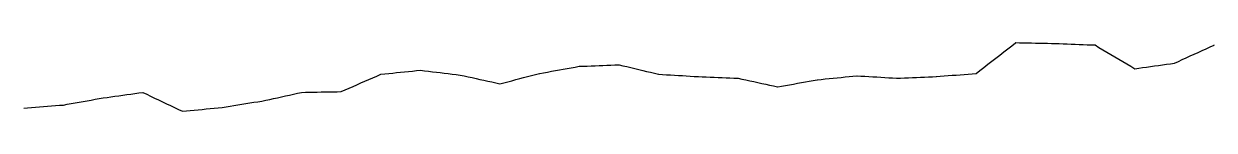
# Model space of a CAD drawing. Extents: x 121 to 1621, y 3183 to 3270.
import ezdxf

# ---------------------------------------------------------------- set-up
doc = ezdxf.new("R2010")
doc.units = 0
doc.header["$MEASUREMENT"] = 0
doc.layers.add('PFL_TOP_SURFACE_EXISTING', color=4, linetype='CONTINUOUS')

msp = doc.modelspace()

# ---------------------------------------------------------------- linework, layer by layer
at = {"layer": 'PFL_TOP_SURFACE_EXISTING'}
msp.add_lwpolyline([(121.3, 3187.1), (126.1, 3187.5), (131.1, 3187.9), (136.1, 3188.3), (141.1, 3188.7), (146.1, 3189.1), (151.1, 3189.5), (156.1, 3189.9), (161.1, 3190.3), (166.1, 3190.7), (171.1, 3191.1), (171.3, 3191.1), (176.1, 3192), (181.1, 3192.9), (186.1, 3193.8), (191.1, 3194.7), (196.1, 3195.6), (201.1, 3196.5), (206.1, 3197.4), (211.1, 3198.3), (216.1, 3199.2), (221.1, 3200.1), (221.3, 3200.1), (226.1, 3200.8), (231.1, 3201.5), (236.1, 3202.2), (241.1, 3202.9), (246.1, 3203.6), (251.1, 3204.3), (256.1, 3205), (261.1, 3205.7), (266.1, 3206.4), (271.1, 3207.1), (271.3, 3207.1), (276.1, 3204.7), (281.1, 3202.3), (286.1, 3199.9), (291.1, 3197.5), (296.1, 3195.1), (301.1, 3192.7), (306.1, 3190.3), (311.1, 3187.9), (316.1, 3185.5), (321.1, 3183.1), (321.3, 3183.1), (326.1, 3183.6), (331.1, 3184.1), (336.1, 3184.6), (341.1, 3185.1), (346.1, 3185.6), (351.1, 3186.1), (356.1, 3186.6), (361.1, 3187.1), (366.1, 3187.6), (371.1, 3188.1), (371.3, 3188.1), (376.1, 3188.9), (381.1, 3189.7), (386.1, 3190.5), (391.1, 3191.3), (396.1, 3192.1), (401.1, 3192.9), (406.1, 3193.7), (411.1, 3194.5), (416.1, 3195.3), (421.1, 3196.1), (421.3, 3196.1), (426.1, 3197.1), (431.1, 3198.2), (436.1, 3199.3), (441.1, 3200.4), (446.1, 3201.5), (451.1, 3202.6), (456.1, 3203.7), (461.1, 3204.8), (466.1, 3205.9), (471.1, 3207), (471.3, 3207.1), (476.1, 3207.2), (481.1, 3207.3), (486.1, 3207.4), (491.1, 3207.5), (496.1, 3207.6), (501.1, 3207.7), (506.1, 3207.8), (511.1, 3207.9), (516.1, 3208), (521.1, 3208.1), (521.3, 3208.1), (526.1, 3210.2), (531.1, 3212.4), (536.1, 3214.6), (541.1, 3216.8), (546.1, 3219), (551.1, 3221.2), (556.1, 3223.4), (561.1, 3225.6), (566.1, 3227.8), (571.1, 3230), (571.3, 3230.1), (576.1, 3230.6), (581.1, 3231.1), (586.1, 3231.6), (591.1, 3232.1), (596.1, 3232.6), (601.1, 3233.1), (606.1, 3233.6), (611.1, 3234.1), (616.1, 3234.6), (621.1, 3235.1), (621.3, 3235.1), (626.1, 3234.5), (631.1, 3233.9), (636.1, 3233.3), (641.1, 3232.7), (646.1, 3232.1), (651.1, 3231.5), (656.1, 3230.9), (661.1, 3230.3), (666.1, 3229.7), (671.1, 3229.1), (671.3, 3229.1), (676.1, 3228), (681.1, 3226.9), (686.1, 3225.8), (691.1, 3224.7), (696.1, 3223.6), (701.1, 3222.5), (706.1, 3221.4), (711.1, 3220.3), (716.1, 3219.2), (721.1, 3218.1), (721.3, 3218.1), (726.1, 3219.3), (731.1, 3220.6), (736.1, 3221.9), (741.1, 3223.2), (746.1, 3224.5), (751.1, 3225.8), (756.1, 3227.1), (761.1, 3228.4), (766.1, 3229.7), (771.1, 3231), (771.3, 3231.1), (776.1, 3232), (781.1, 3232.9), (786.1, 3233.8), (791.1, 3234.7), (796.1, 3235.6), (801.1, 3236.5), (806.1, 3237.4), (811.1, 3238.3), (816.1, 3239.2), (821.1, 3240.1), (821.3, 3240.1), (826.1, 3240.3), (831.1, 3240.5), (836.1, 3240.7), (841.1, 3240.9), (846.1, 3241.1), (851.1, 3241.3), (856.1, 3241.5), (861.1, 3241.7), (866.1, 3241.9), (871.1, 3242.1), (871.3, 3242.1), (876.1, 3240.9), (881.1, 3239.7), (886.1, 3238.5), (891.1, 3237.3), (896.1, 3236.1), (901.1, 3234.9), (906.1, 3233.7), (911.1, 3232.5), (916.1, 3231.3), (921.1, 3230.1), (921.3, 3230.1), (926.1, 3229.8), (931.1, 3229.5), (936.1, 3229.2), (941.1, 3228.9), (946.1, 3228.6), (951.1, 3228.3), (956.1, 3228), (961.1, 3227.7), (966.1, 3227.4), (971.1, 3227.1), (971.3, 3227.1), (976.1, 3226.9), (981.1, 3226.7), (986.1, 3226.5), (991.1, 3226.3), (996.1, 3226.1), (1001.1, 3225.9), (1006.1, 3225.7), (1011.1, 3225.5), (1016.1, 3225.3), (1021.1, 3225.1), (1021.3, 3225.1), (1026.1, 3224), (1031.1, 3222.9), (1036.1, 3221.8), (1041.1, 3220.7), (1046.1, 3219.6), (1051.1, 3218.5), (1056.1, 3217.4), (1061.1, 3216.3), (1066.1, 3215.2), (1071.1, 3214.1), (1071.3, 3214.1), (1076.1, 3215), (1081.1, 3215.9), (1086.1, 3216.8), (1091.1, 3217.7), (1096.1, 3218.6), (1101.1, 3219.5), (1106.1, 3220.4), (1111.1, 3221.3), (1116.1, 3222.2), (1121.1, 3223.1), (1121.3, 3223.1), (1126.1, 3223.6), (1131.1, 3224.1), (1136.1, 3224.6), (1141.1, 3225.1), (1146.1, 3225.6), (1151.1, 3226.1), (1156.1, 3226.6), (1161.1, 3227.1), (1166.1, 3227.6), (1171.1, 3228.1), (1171.3, 3228.1), (1176.1, 3227.8), (1181.1, 3227.5), (1186.1, 3227.2), (1191.1, 3226.9), (1196.1, 3226.6), (1201.1, 3226.3), (1206.1, 3226), (1211.1, 3225.7), (1216.1, 3225.4), (1221.1, 3225.1), (1221.3, 3225.1), (1226.1, 3225.3), (1231.1, 3225.5), (1236.1, 3225.7), (1241.1, 3225.9), (1246.1, 3226.1), (1251.1, 3226.3), (1256.1, 3226.5), (1261.1, 3226.7), (1266.1, 3226.9), (1271.1, 3227.1), (1271.3, 3227.1), (1276.1, 3227.5), (1281.1, 3227.9), (1286.1, 3228.3), (1291.1, 3228.7), (1296.1, 3229.1), (1301.1, 3229.5), (1306.1, 3229.9), (1311.1, 3230.3), (1316.1, 3230.7), (1321.1, 3231.1), (1321.3, 3231.1), (1326.1, 3234.9), (1331.1, 3238.8), (1336.1, 3242.7), (1341.1, 3246.6), (1346.1, 3250.5), (1351.1, 3254.4), (1356.1, 3258.3), (1361.1, 3262.2), (1366.1, 3266.1), (1371.1, 3270), (1371.3, 3270.1), (1376.1, 3270), (1381.1, 3269.9), (1386.1, 3269.8), (1391.1, 3269.7), (1396.1, 3269.6), (1401.1, 3269.5), (1406.1, 3269.4), (1411.1, 3269.3), (1416.1, 3269.2), (1421.1, 3269.1), (1421.3, 3269.1), (1426.1, 3268.9), (1431.1, 3268.7), (1436.1, 3268.5), (1441.1, 3268.3), (1446.1, 3268.1), (1451.1, 3267.9), (1456.1, 3267.7), (1461.1, 3267.5), (1466.1, 3267.3), (1471.1, 3267.1), (1471.3, 3267.1), (1476.1, 3264.1), (1481.1, 3261.1), (1486.1, 3258.1), (1491.1, 3255.1), (1496.1, 3252.1), (1501.1, 3249.1), (1506.1, 3246.1), (1511.1, 3243.1), (1516.1, 3240.1), (1521.1, 3237.1), (1521.3, 3237.1), (1526.1, 3237.8), (1531.1, 3238.5), (1536.1, 3239.2), (1541.1, 3239.9), (1546.1, 3240.6), (1551.1, 3241.3), (1556.1, 3242), (1561.1, 3242.7), (1566.1, 3243.4), (1571.1, 3244.1), (1571.3, 3244.1), (1576.1, 3246.3), (1581.1, 3248.6), (1586.1, 3250.9), (1591.1, 3253.2), (1596.1, 3255.5), (1601.1, 3257.8), (1606.1, 3260.1), (1611.1, 3262.4), (1616.1, 3264.7), (1621.1, 3267), (1621.3, 3267.1)], dxfattribs=at)

doc.saveas('drawing.dxf')
